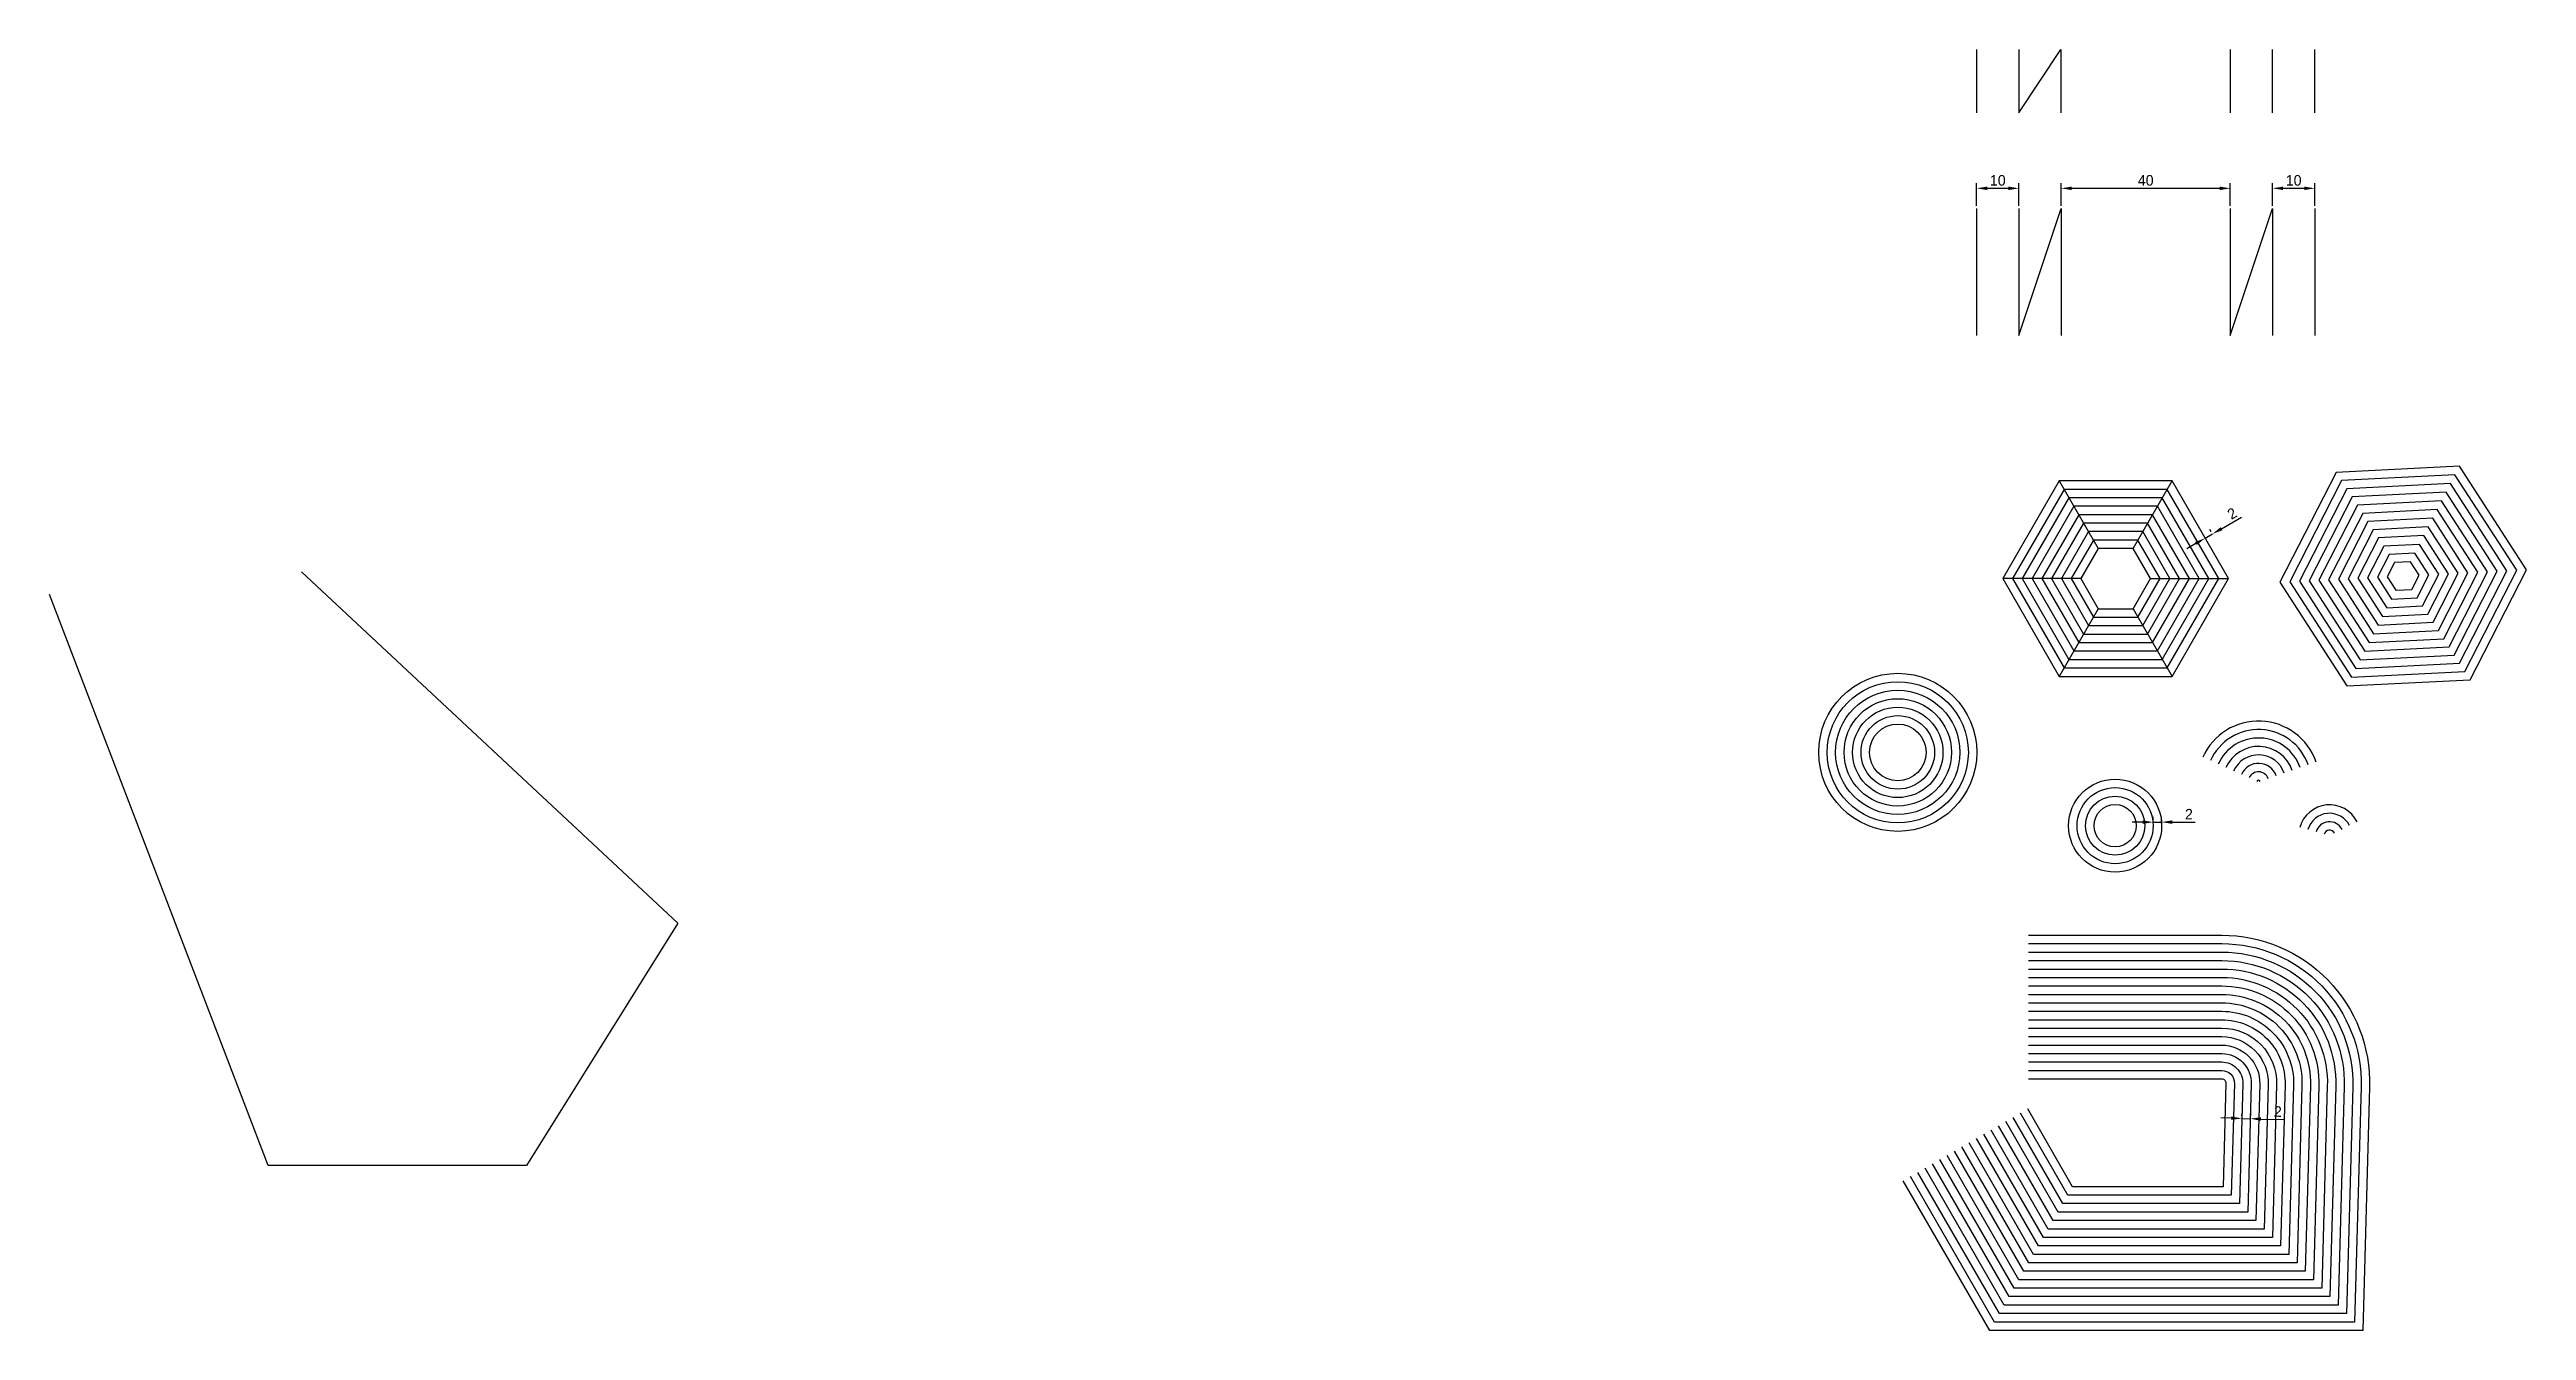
# Model space of a CAD drawing. Header units: millimetres. Extents: x 485 to 1071, y 264 to 567.
import ezdxf

# ---------------------------------------------------------------- set-up
doc = ezdxf.new("R2010")
doc.units = ezdxf.units.MM
doc.dimstyles.new('ISO-25', dxfattribs={"dimtxt": 2.5, "dimasz": 2.5, "dimexe": 1.25, "dimexo": 0.625, "dimtad": 1, "dimdsep": 46, "dimtxsty": 'Standard', "dimcen": 2.5, "dimadec": 0, "dimazin": 0, "dimtfac": 1, "dimtmove": 0, "dimatfit": 3, "dimfxl": 1, "dimarcsym": 0})

# ---------------------------------------------------------------- blocks, each defined once
blk = doc.blocks.new('*D7')
at = {"color": 0, "lineweight": -2, "transparency": 16777216}
for p, q in [((941.34, 529.84), (941.34, 535.26)), ((943.84, 534.01), (948.84, 534.01)), ((951.34, 529.84), (951.34, 535.26))]:
    blk.add_line(p, q, dxfattribs=at)
at = {"color": 0, "transparency": 16777216}
for points in [[(943.84, 534.42), (943.84, 533.59), (941.34, 534.01)], [(948.84, 534.42), (948.84, 533.59), (951.34, 534.01)]]:
    blk.add_solid(points, dxfattribs=at)
at = {"layer": 'Defpoints', "color": 0, "transparency": 16777216}
for p in [(951.34, 534.01), (941.34, 529.22), (951.34, 529.22)]:
    blk.add_point(p, dxfattribs=at)
at = {"color": 0, "transparency": 16777216, "insert": (946.34, 535.88), "char_height": 2.5, "attachment_point": 5}
blk.add_mtext('10', dxfattribs=at)
blk = doc.blocks.new('*D8')
at = {"color": 0, "lineweight": -2, "transparency": 16777216}
for p, q in [((961.34, 529.84), (961.34, 535.26)), ((963.84, 534.01), (998.84, 534.01)), ((1001.34, 529.84), (1001.34, 535.26))]:
    blk.add_line(p, q, dxfattribs=at)
at = {"color": 0, "transparency": 16777216}
for points in [[(963.84, 534.42), (963.84, 533.59), (961.34, 534.01)], [(998.84, 534.42), (998.84, 533.59), (1001.34, 534.01)]]:
    blk.add_solid(points, dxfattribs=at)
at = {"layer": 'Defpoints', "color": 0, "transparency": 16777216}
for p in [(1001.34, 534.01), (961.34, 529.22), (1001.34, 529.22)]:
    blk.add_point(p, dxfattribs=at)
at = {"color": 0, "transparency": 16777216, "insert": (981.34, 535.88), "char_height": 2.5, "attachment_point": 5}
blk.add_mtext('40', dxfattribs=at)
blk = doc.blocks.new('*D9')
at = {"color": 0, "lineweight": -2, "transparency": 16777216}
for p, q in [((1011.34, 529.84), (1011.34, 535.26)), ((1013.84, 534.01), (1018.84, 534.01)), ((1021.34, 529.84), (1021.34, 535.26))]:
    blk.add_line(p, q, dxfattribs=at)
at = {"color": 0, "transparency": 16777216}
for points in [[(1013.84, 534.42), (1013.84, 533.59), (1011.34, 534.01)], [(1018.84, 534.42), (1018.84, 533.59), (1021.34, 534.01)]]:
    blk.add_solid(points, dxfattribs=at)
at = {"layer": 'Defpoints', "color": 0, "transparency": 16777216}
for p in [(1021.34, 534.01), (1011.34, 529.22), (1021.34, 529.22)]:
    blk.add_point(p, dxfattribs=at)
at = {"color": 0, "transparency": 16777216, "insert": (1016.34, 535.88), "char_height": 2.5, "attachment_point": 5}
blk.add_mtext('10', dxfattribs=at)
blk = doc.blocks.new('*D12')
at = {"color": 0, "lineweight": -2, "transparency": 16777216}
for p, q in [((980.6, 384.07), (978.1, 384.07)), ((983.1, 383.85), (983.1, 385.32)), ((983.1, 384.07), (985.1, 384.07)), ((985.1, 383.85), (985.1, 385.32)), ((987.6, 384.07), (993.02, 384.07))]:
    blk.add_line(p, q, dxfattribs=at)
at = {"color": 0, "transparency": 16777216}
for points in [[(980.6, 384.48), (980.6, 383.65), (983.1, 384.07)], [(987.6, 384.48), (987.6, 383.65), (985.1, 384.07)]]:
    blk.add_solid(points, dxfattribs=at)
at = {"layer": 'Defpoints', "color": 0, "transparency": 16777216}
for p in [(983.1, 384.07), (983.1, 383.23), (985.1, 383.23)]:
    blk.add_point(p, dxfattribs=at)
at = {"color": 0, "transparency": 16777216, "insert": (991.56, 385.94), "char_height": 2.5, "attachment_point": 5}
blk.add_mtext('2', dxfattribs=at)
blk = doc.blocks.new('*D16')
at = {"color": 0, "lineweight": -2, "transparency": 16777216}
for p, q in [((995.08, 451.78), (994.76, 452.32)), ((995.39, 451.24), (997.12, 452.24)), ((996.81, 452.78), (996.5, 453.32)), ((999.29, 453.49), (1003.98, 456.2)), ((993.22, 449.99), (991.06, 448.74))]:
    blk.add_line(p, q, dxfattribs=at)
at = {"color": 0, "transparency": 16777216}
for points in [[(993.02, 450.35), (993.43, 449.63), (995.39, 451.24)], [(999.08, 453.85), (999.49, 453.13), (997.12, 452.24)]]:
    blk.add_solid(points, dxfattribs=at)
at = {"layer": 'Defpoints', "color": 0, "transparency": 16777216}
for p in [(995.39, 451.24), (997.12, 452.24), (997.12, 452.24)]:
    blk.add_point(p, dxfattribs=at)
at = {"color": 0, "transparency": 16777216, "insert": (1001.78, 457.09), "char_height": 2.5, "attachment_point": 5, "rotation": 30}
blk.add_mtext('2', dxfattribs=at)
blk = doc.blocks.new('*D17')
at = {"color": 0, "lineweight": -2, "transparency": 16777216}
for p, q in [((1001.58, 314.03), (999.08, 314.1)), ((1004.08, 313.96), (1006.08, 313.9)), ((1004.1, 314.58), (1004.12, 315.21)), ((1006.1, 314.53), (1006.12, 315.15)), ((1008.58, 313.83), (1014, 313.68))]:
    blk.add_line(p, q, dxfattribs=at)
at = {"color": 0, "transparency": 16777216}
for points in [[(1001.6, 314.44), (1001.57, 313.61), (1004.08, 313.96)], [(1008.59, 314.25), (1008.57, 313.42), (1006.08, 313.9)]]:
    blk.add_solid(points, dxfattribs=at)
at = {"layer": 'Defpoints', "color": 0, "transparency": 16777216}
for p in [(1004.08, 313.96), (1006.08, 313.9), (1006.08, 313.9)]:
    blk.add_point(p, dxfattribs=at)
at = {"color": 0, "transparency": 16777216, "insert": (1012.59, 315.6), "char_height": 2.5, "attachment_point": 5, "rotation": 358.40861}
blk.add_mtext('2', dxfattribs=at)

msp = doc.modelspace()

# ---------------------------------------------------------------- linework, layer by layer
for p, q in [((941.281, 566.841), (941.281, 551.841)), ((951.281, 566.841), (951.281, 551.841)), ((951.281, 551.841), (961.281, 566.841)), ((961.281, 566.841), (961.281, 551.841)), ((1001.281, 566.841), (1001.281, 551.841)), ((1011.281, 566.841), (1011.281, 551.841)), ((1021.281, 566.841), (1021.281, 551.841)), ((545.046, 443.307), (634.015, 360.195)), ((511.353, 370.189), (485.396, 437.942)), ((537.149, 302.857), (511.353, 370.189)), ((634.015, 360.195), (598.217, 302.857)), ((598.217, 302.857), (537.149, 302.857))]:
    msp.add_line(p, q)
at = {"color": 7, "lineweight": 30}
for p, q in [((941.338, 529.215), (941.338, 499.215)), ((951.338, 529.215), (951.338, 499.215)), ((961.338, 529.215), (961.338, 499.215)), ((1001.338, 529.215), (1001.338, 499.215)), ((1011.338, 529.215), (1011.338, 499.215)), ((1021.338, 529.215), (1021.338, 499.215))]:
    msp.add_line(p, q, dxfattribs=at)
at = {"color": 6, "lineweight": 30}
for p, q in [((951.338, 499.215), (961.338, 529.215)), ((1001.338, 499.215), (1011.338, 529.215))]:
    msp.add_line(p, q, dxfattribs=at)
at = {"lineweight": 30}
for p, q in [((960.872, 464.789), (970.11, 448.789)), ((978.328, 448.789), (987.566, 464.789)), ((966, 441.671), (947.525, 441.671)), ((982.438, 441.671), (1000.913, 441.671)), ((970.11, 434.553), (960.872, 418.553)), ((978.328, 434.553), (987.566, 418.553))]:
    msp.add_line(p, q, dxfattribs=at)
at = {"color": 2, "lineweight": 30}
msp.add_lwpolyline([(1000.913, 441.671), (987.566, 464.789), (960.872, 464.789), (947.525, 441.671), (960.872, 418.553), (987.566, 418.553)], close=True, dxfattribs=at)
for points in [[(1058.11, 417.768), (1071.418, 443.762), (1055.561, 468.283), (1026.395, 466.811), (1013.088, 440.818), (1028.945, 416.296)], [(1056.856, 419.707), (1069.111, 443.645), (1054.508, 466.228), (1027.649, 464.872), (1015.394, 440.934), (1029.997, 418.352)], [(1055.602, 421.646), (1066.805, 443.529), (1053.456, 464.172), (1028.904, 462.933), (1017.701, 441.05), (1031.05, 420.407)], [(1054.348, 423.586), (1064.498, 443.412), (1052.403, 462.116), (1030.158, 460.994), (1020.007, 441.167), (1032.102, 422.463)], [(1053.094, 425.525), (1062.192, 443.296), (1051.351, 460.061), (1031.412, 459.054), (1022.313, 441.283), (1033.155, 424.519)], [(1051.84, 427.464), (1059.886, 443.18), (1050.298, 458.005), (1032.666, 457.115), (1024.62, 441.4), (1034.207, 426.574)], [(1050.586, 429.403), (1057.579, 443.063), (1049.246, 455.949), (1033.92, 455.176), (1026.926, 441.516), (1035.259, 428.63)], [(1049.332, 431.343), (1055.273, 442.947), (1048.194, 453.894), (1035.174, 453.237), (1029.233, 441.632), (1036.312, 430.686)], [(1048.078, 433.282), (1052.966, 442.83), (1047.141, 451.838), (1036.428, 451.297), (1031.539, 441.749), (1037.364, 432.741)], [(1046.824, 435.221), (1050.66, 442.714), (1046.089, 449.782), (1037.682, 449.358), (1033.846, 441.865), (1038.417, 434.797)], [(1045.57, 437.16), (1048.353, 442.597), (1045.036, 447.727), (1038.936, 447.419), (1036.152, 441.982), (1039.469, 436.852)], [(1044.316, 439.1), (1046.047, 442.481), (1043.984, 445.671), (1040.19, 445.48), (1038.459, 442.098), (1040.522, 438.908)]]:
    msp.add_lwpolyline(points, close=True)
at = {"lineweight": 30}
for points in [[(998.604, 441.671), (986.411, 462.789), (962.027, 462.789), (949.834, 441.671), (962.027, 420.553), (986.411, 420.553)], [(993.985, 441.671), (984.102, 458.789), (964.336, 458.789), (954.453, 441.671), (964.336, 424.553), (984.102, 424.553)], [(989.366, 441.671), (981.792, 454.789), (966.645, 454.789), (959.072, 441.671), (966.645, 428.553), (981.792, 428.553)], [(984.747, 441.671), (979.483, 450.789), (968.955, 450.789), (963.691, 441.671), (968.955, 432.553), (979.483, 432.553)]]:
    msp.add_lwpolyline(points, close=True, dxfattribs=at)
at = {"color": 3, "lineweight": 30}
msp.add_lwpolyline([(996.294, 441.671), (985.257, 460.789), (963.181, 460.789), (952.144, 441.671), (963.181, 422.553), (985.257, 422.553)], close=True, dxfattribs=at)
at = {"color": 4, "lineweight": 30}
msp.add_lwpolyline([(991.675, 441.671), (982.947, 456.789), (965.491, 456.789), (956.763, 441.671), (965.491, 426.553), (982.947, 426.553)], close=True, dxfattribs=at)
at = {"color": 6, "lineweight": 30}
msp.add_lwpolyline([(987.057, 441.671), (980.638, 452.789), (967.8, 452.789), (961.381, 441.671), (967.8, 430.553), (980.638, 430.553)], close=True, dxfattribs=at)
at = {"color": 1, "lineweight": 30}
msp.add_lwpolyline([(982.438, 441.671), (978.328, 448.789), (970.11, 448.789), (966, 441.671), (970.11, 434.553), (978.328, 434.553)], close=True, dxfattribs=at)
at = {"lineweight": 30}
for points in [[(953.621, 357.319), (999.321, 357.319, -0.4223723), (1034.3, 321.354), (1032.701, 263.808), (944.42, 263.808), (923.977, 299.215)], [(953.621, 355.319), (999.321, 355.319, -0.4223723), (1032.301, 321.41), (1030.756, 265.808), (945.575, 265.808), (925.709, 300.215)], [(953.621, 353.319), (999.321, 353.319, -0.4223723), (1030.301, 321.465), (1028.811, 267.808), (946.729, 267.808), (927.441, 301.215)], [(953.621, 351.319), (999.321, 351.319, -0.4223723), (1028.302, 321.521), (1026.866, 269.808), (947.884, 269.808), (929.173, 302.215)], [(953.621, 349.319), (999.321, 349.319, -0.4223723), (1026.303, 321.576), (1024.92, 271.808), (949.039, 271.808), (930.905, 303.215)], [(953.621, 347.319), (999.321, 347.319, -0.4223723), (1024.304, 321.632), (1022.975, 273.808), (950.193, 273.808), (932.637, 304.215)], [(953.621, 345.319), (999.321, 345.319, -0.4223723), (1022.305, 321.688), (1021.03, 275.808), (951.348, 275.808), (934.37, 305.215)], [(953.621, 343.319), (999.321, 343.319, -0.4223723), (1020.305, 321.743), (1019.085, 277.808), (952.503, 277.808), (936.102, 306.215)], [(953.621, 341.319), (999.321, 341.319, -0.4223723), (1018.306, 321.799), (1017.139, 279.808), (953.657, 279.808), (937.834, 307.215)], [(953.621, 339.319), (999.321, 339.319, -0.4223723), (1016.307, 321.854), (1015.194, 281.808), (954.812, 281.808), (939.566, 308.215)], [(953.621, 337.319), (999.321, 337.319, -0.4223723), (1014.308, 321.91), (1013.249, 283.808), (955.967, 283.808), (941.298, 309.215)], [(953.621, 335.319), (999.321, 335.319, -0.4223723), (1012.308, 321.965), (1011.304, 285.808), (957.122, 285.808), (943.03, 310.215)], [(953.621, 333.319), (999.321, 333.319, -0.4223723), (1010.309, 322.021), (1009.359, 287.808), (958.276, 287.808), (944.762, 311.215)], [(953.621, 331.319), (999.321, 331.319, -0.4223723), (1008.31, 322.076), (1007.413, 289.808), (959.431, 289.808), (946.494, 312.215)], [(953.621, 329.319), (999.321, 329.319, -0.4223723), (1006.311, 322.132), (1005.468, 291.808), (960.586, 291.808), (948.226, 313.215)], [(953.621, 325.319), (999.321, 325.319, -0.4223723), (1002.312, 322.243), (1001.578, 295.808), (962.895, 295.808), (951.69, 315.215)]]:
    msp.add_lwpolyline(points, format="xyb", dxfattribs=at)
at = {"color": 2, "lineweight": 30}
msp.add_lwpolyline([(953.621, 327.319), (999.321, 327.319, -0.4223723), (1004.311, 322.187), (1003.523, 293.808), (961.74, 293.808), (949.958, 314.215)], format="xyb", dxfattribs=at)
at = {"color": 6, "lineweight": 30}
msp.add_lwpolyline([(953.621, 323.319), (999.321, 323.319, -0.4223723), (1000.313, 322.299), (999.633, 297.808), (964.05, 297.808), (953.422, 316.215)], format="xyb", dxfattribs=at)
for radius in [18.697, 16.697, 14.697, 12.697, 10.697, 8.697, 6.697]:
    msp.add_circle((922.674, 400.571), radius)
at = {"lineweight": 30}
msp.add_circle((974.103, 383.228), 11, dxfattribs=at)
at = {"color": 1, "lineweight": 30}
msp.add_circle((974.103, 383.228), 9, dxfattribs=at)
at = {"color": 2, "lineweight": 30}
msp.add_circle((974.103, 383.228), 7, dxfattribs=at)
at = {"color": 6, "lineweight": 30}
msp.add_circle((974.103, 383.228), 5, dxfattribs=at)
for radius in [14.438, 12.438, 10.438, 8.438, 6.438, 4.438, 2.438, 0.438]:
    msp.add_arc((1008.017, 393.535), radius, 19.161031, 155.934772)
at = {"lineweight": 30}
for radius in [7.309, 3.309]:
    msp.add_arc((1024.823, 380.853), radius, 26.800129, 164.277195, dxfattribs=at)
at = {"color": 2, "lineweight": 30}
msp.add_arc((1024.823, 380.853), 5.309, 26.800129, 164.277195, dxfattribs=at)
at = {"color": 3, "lineweight": 30}
msp.add_arc((1024.823, 380.853), 1.309, 26.800129, 164.277195, dxfattribs=at)

# ---------------------------------------------------------------- dimensions: what is measured, and where the dimension line sits
at = {"color": 3}
for base, p1, p2, picture, middle in [((951.338, 534.006), (941.338, 529.215), (951.338, 529.215), '*D7', (946.338, 535.881)), ((1001.338, 534.006), (961.338, 529.215), (1001.338, 529.215), '*D8', (981.338, 535.881)), ((1021.338, 534.006), (1011.338, 529.215), (1021.338, 529.215), '*D9', (1016.338, 535.881))]:
    dim = msp.add_linear_dim(base=base, p1=p1, p2=p2, dimstyle='ISO-25', dxfattribs=at)
    dim.commit()
    dim.dimension.update_dxf_attribs({"geometry": picture, "text_midpoint": middle})
for base, p1, p2, angle, picture, middle in [((997.121, 452.239), (995.389, 451.239), (997.121, 452.239), 210, '*D16', (1001.777, 457.091)), ((1006.082, 313.902), (1004.083, 313.958), (1006.082, 313.902), 358.408613, '*D17', (1012.59, 315.597))]:
    dim = msp.add_linear_dim(base=base, p1=p1, p2=p2, angle=angle, dimstyle='ISO-25', dxfattribs=at)
    dim.commit()
    dim.dimension.update_dxf_attribs({"geometry": picture, "text_midpoint": middle})
dim = msp.add_linear_dim(base=(983.103, 384.067), p1=(985.103, 383.228), p2=(983.103, 383.228), dimstyle='ISO-25', dxfattribs=at)
dim.commit()
dim.dimension.update_dxf_attribs({"geometry": '*D12', "text_midpoint": (991.562, 384.067), "dimtype": 160})

doc.saveas('drawing.dxf')
